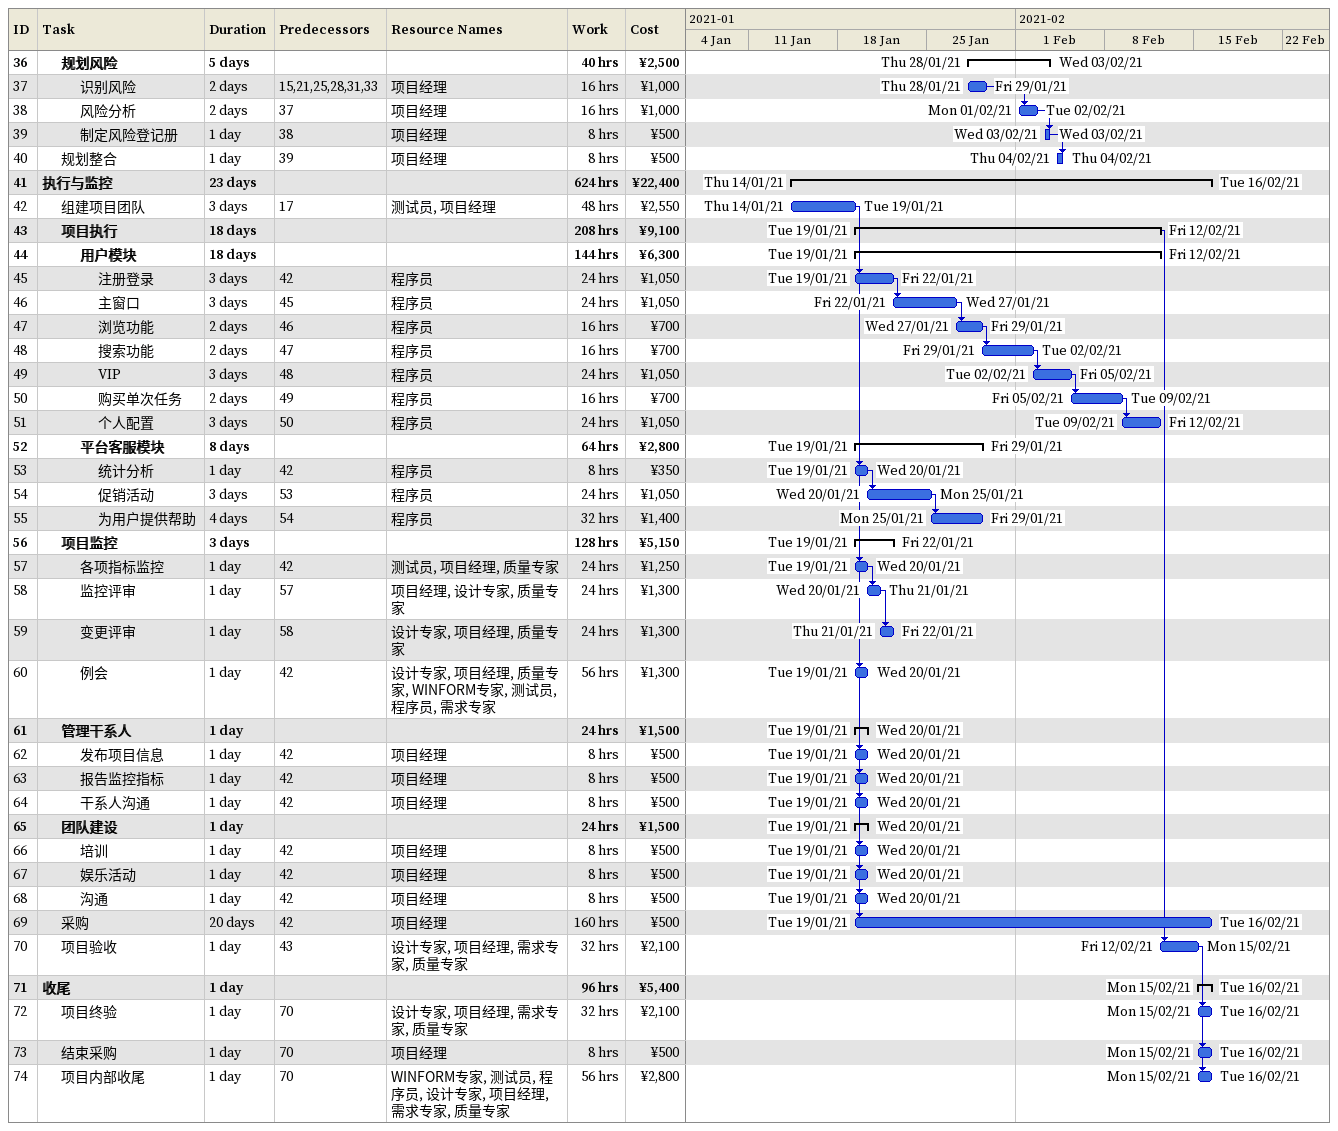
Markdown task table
| ID | Level | Task | Duration | Start | Finish | Predecessors | Resources | Work (h) | Cost (¥) |
|---|---|---|---|---|---|---|---|---|---|
| 36 | 2 | **规划风险** | 5d | 2021-01-28 | 2021-02-03 |  |  | 40 | 2500 |
| 37 | 3 | 识别风险 | 2d | 2021-01-28 | 2021-01-29 | 15, 21, 25, 28, 31, 33 | 项目经理 | 16 | 1000 |
| 38 | 3 | 风险分析 | 2d | 2021-02-01 | 2021-02-02 | 37 | 项目经理 | 16 | 1000 |
| 39 | 3 | 制定风险登记册 | 1d | 2021-02-03 | 2021-02-03 | 38 | 项目经理 | 8 | 500 |
| 40 | 2 | 规划整合 | 1d | 2021-02-04 | 2021-02-04 | 39 | 项目经理 | 8 | 500 |
| 41 | 1 | **执行与监控** | 23d | 2021-01-14 | 2021-02-16 |  |  | 624 | 22400 |
| 42 | 2 | 组建项目团队 | 3d | 2021-01-14 | 2021-01-19 | 17 | 测试员, 项目经理 | 48 | 2550 |
| 43 | 2 | **项目执行** | 18d | 2021-01-19 | 2021-02-12 |  |  | 208 | 9100 |
| 44 | 3 | **用户模块** | 18d | 2021-01-19 | 2021-02-12 |  |  | 144 | 6300 |
| 45 | 4 | 注册登录 | 3d | 2021-01-19 | 2021-01-22 | 42 | 程序员 | 24 | 1050 |
| 46 | 4 | 主窗口 | 3d | 2021-01-22 | 2021-01-27 | 45 | 程序员 | 24 | 1050 |
| 47 | 4 | 浏览功能 | 2d | 2021-01-27 | 2021-01-29 | 46 | 程序员 | 16 | 700 |
| 48 | 4 | 搜索功能 | 2d | 2021-01-29 | 2021-02-02 | 47 | 程序员 | 16 | 700 |
| 49 | 4 | VIP | 3d | 2021-02-02 | 2021-02-05 | 48 | 程序员 | 24 | 1050 |
| 50 | 4 | 购买单次任务 | 2d | 2021-02-05 | 2021-02-09 | 49 | 程序员 | 16 | 700 |
| 51 | 4 | 个人配置 | 3d | 2021-02-09 | 2021-02-12 | 50 | 程序员 | 24 | 1050 |
| 52 | 3 | **平台客服模块** | 8d | 2021-01-19 | 2021-01-29 |  |  | 64 | 2800 |
| 53 | 4 | 统计分析 | 1d | 2021-01-19 | 2021-01-20 | 42 | 程序员 | 8 | 350 |
| 54 | 4 | 促销活动 | 3d | 2021-01-20 | 2021-01-25 | 53 | 程序员 | 24 | 1050 |
| 55 | 4 | 为用户提供帮助 | 4d | 2021-01-25 | 2021-01-29 | 54 | 程序员 | 32 | 1400 |
| 56 | 2 | **项目监控** | 3d | 2021-01-19 | 2021-01-22 |  |  | 128 | 5150 |
| 57 | 3 | 各项指标监控 | 1d | 2021-01-19 | 2021-01-20 | 42 | 测试员, 项目经理, 质量专家 | 24 | 1250 |
| 58 | 3 | 监控评审 | 1d | 2021-01-20 | 2021-01-21 | 57 | 项目经理, 设计专家, 质量专家 | 24 | 1300 |
| 59 | 3 | 变更评审 | 1d | 2021-01-21 | 2021-01-22 | 58 | 设计专家, 项目经理, 质量专家 | 24 | 1300 |
| 60 | 3 | 例会 | 1d | 2021-01-19 | 2021-01-20 | 42 | 设计专家, 项目经理, 质量专家, WINFORM专家, 测试员, 程序员, 需求专家 | 56 | 1300 |
| 61 | 2 | **管理干系人** | 1d | 2021-01-19 | 2021-01-20 |  |  | 24 | 1500 |
| 62 | 3 | 发布项目信息 | 1d | 2021-01-19 | 2021-01-20 | 42 | 项目经理 | 8 | 500 |
| 63 | 3 | 报告监控指标 | 1d | 2021-01-19 | 2021-01-20 | 42 | 项目经理 | 8 | 500 |
| 64 | 3 | 干系人沟通 | 1d | 2021-01-19 | 2021-01-20 | 42 | 项目经理 | 8 | 500 |
| 65 | 2 | **团队建设** | 1d | 2021-01-19 | 2021-01-20 |  |  | 24 | 1500 |
| 66 | 3 | 培训 | 1d | 2021-01-19 | 2021-01-20 | 42 | 项目经理 | 8 | 500 |
| 67 | 3 | 娱乐活动 | 1d | 2021-01-19 | 2021-01-20 | 42 | 项目经理 | 8 | 500 |
| 68 | 3 | 沟通 | 1d | 2021-01-19 | 2021-01-20 | 42 | 项目经理 | 8 | 500 |
| 69 | 2 | 采购 | 20d | 2021-01-19 | 2021-02-16 | 42 | 项目经理 | 160 | 500 |
| 70 | 2 | 项目验收 | 1d | 2021-02-12 | 2021-02-15 | 43 | 设计专家, 项目经理, 需求专家, 质量专家 | 32 | 2100 |
| 71 | 1 | **收尾** | 1d | 2021-02-15 | 2021-02-16 |  |  | 96 | 5400 |
| 72 | 2 | 项目终验 | 1d | 2021-02-15 | 2021-02-16 | 70 | 设计专家, 项目经理, 需求专家, 质量专家 | 32 | 2100 |
| 73 | 2 | 结束采购 | 1d | 2021-02-15 | 2021-02-16 | 70 | 项目经理 | 8 | 500 |
| 74 | 2 | 项目内部收尾 | 1d | 2021-02-15 | 2021-02-16 | 70 | WINFORM专家, 测试员, 程序员, 设计专家, 项目经理, 需求专家, 质量专家 | 56 | 2800 |
